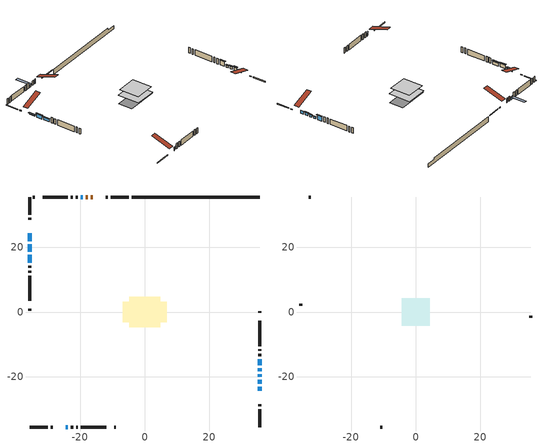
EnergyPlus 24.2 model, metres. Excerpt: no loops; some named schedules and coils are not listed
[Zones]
conditioned space
 floor outside (Floor1 construction): -0.85,-0.85 -0.85,0.85 0.85,0.85 0.85,-0.85 z0.63
 floor adiabatic (AdiabaticFloorConstruction): -4.76,-4.76 -4.76,4.76 4.76,4.76 4.76,-4.76 z0.63
 floor foundation (Slab1 construction): -6.79,-3.11 -6.79,3.11 6.79,3.11 6.79,-3.11 z-1.61
 wall outside (RimJoist1 construction): -4.96,35.6 -10.46,35.6 / -35.6,-35.6 -30.09,-35.6 / -35.6,35.6 -35.6,30.09 / 35.6,-35.6 35.6,-30.09 z0.63:0.93
 wall outside (RimJoist2 construction): -11.39,35.6 -12.07,35.6 / -29.17,-35.6 -28.48,-35.6 / -35.6,29.17 -35.6,28.48 / 35.6,-29.17 35.6,-28.48 z0.63:0.93
 wall outside (AdiabaticWallConstruction 1): -16.14,35.6 -16.68,35.6 / -17.61,35.6 -18.25,35.6 z0.62:2.66
 wall outside (AdiabaticWallConstruction): -24.42,-35.6 -23.8,-35.6 / 35.6,-24.42 35.6,-23.19 z0.62:1.85; -35.6,24.42 -35.6,21.98 z0.62:1.24; -19.18,35.6 -19.79,35.6 z0.62:1.54; -35.6,21.05 -35.6,18.68 z0.62:2.23; 35.6,-22.27 35.6,-21.05 / -35.6,17.76 -35.6,15.32 z0.62:1.95; 35.6,-20.12 35.6,-19.2 z0.62:1.67; 35.6,-18.28 35.6,-17.36 z0.62:1.41; 35.6,-16.43 35.6,-14.6 z0.62:2.66
 wall outside (Wall1 construction): -20.72,35.6 -21.43,35.6 / -22.88,-35.6 -22.17,-35.6 / -35.6,14.39 -35.6,13.68 / 35.6,-13.67 35.6,-12.96 z0.63:3.06
 wall outside (Wall2 construction): -22.35,35.6 -22.9,35.6 / -21.24,-35.6 -20.69,-35.6 / -35.6,12.75 -35.6,12.21 / 35.6,-12.03 35.6,-11.49 z0.63:3.06
 wall outside (Wall3 construction): -23.83,35.6 -31.64,35.6 / -19.77,-35.6 -11.95,-35.6 / -35.6,11.28 -35.6,3.46 / 35.6,-10.56 35.6,-2.74 z0.63:3.06
 wall outside (Wall5 construction): -34.08,35.6 -34.67,35.6 / -9.51,-35.6 -8.92,-35.6 / -35.6,1.02 -35.6,0.44 / 35.6,-0.3 35.6,0.28 z0.63:3.06
 wall foundation (FoundationWall1 construction): -4.03,35.6,-1.61 -4.03,35.6,0.63 31.63,35.6,0.63 31.63,35.6,-0.12 35.6,35.6,-0.12 35.6,35.6,-1.61
 window (WindowConstruction 6): -24.41,-35.6 -23.8,-35.6 z0.63:1.84
 window (WindowConstruction 8): 35.6,-24.41 35.6,-23.2 z0.63:1.84
 window (WindowConstruction 9): -35.6,24.41 -35.6,21.98 z0.63:1.24
 window (WindowConstruction 7): -19.18,35.6 -19.79,35.6 z0.63:1.54
 window (WindowConstruction): -35.6,21.05 -35.6,18.68 z0.63:2.23
 window (WindowConstruction 1): 35.6,-22.27 35.6,-21.05 z0.63:1.95
 window (WindowConstruction 2): 35.6,-20.12 35.6,-19.2 z0.63:1.67
 window (WindowConstruction 3): 35.6,-18.27 35.6,-17.36 z0.63:1.41
 window (WindowConstruction 4): -35.6,17.76 -35.6,15.32 z0.63:1.95
 window (WindowConstruction 5): 35.6,-16.43 35.6,-14.6 z0.63:2.66
 door (Door): -16.14,35.6 -16.68,35.6 z0.63:2.66
 door (Door 1): -17.61,35.6 -18.25,35.6 z0.63:2.66
 ceiling adiabatic (AdiabaticFloorConstruction): 4.76,-4.76 4.76,4.76 -4.76,4.76 -4.76,-4.76 z0.63
attic - vented
 floor to conditioned space (Floor2 construction Reversed): -4.3,-4.3 -4.3,4.3 4.3,4.3 4.3,-4.3 z3.06
 wall outside (Wall4 construction): -32.57,35.6 -33.16,35.6 / -11.02,-35.6 -10.44,-35.6 / -35.6,2.53 -35.6,1.95 / 35.6,-1.82 35.6,-1.23 z0.63:3.06
 roof outside (Roof1 construction): -15.21,35.6,3.06 -15.21,27.22,5.85 -13,27.22,5.85 -13,35.6,3.06; -25.34,-35.6,3.06 -25.34,-27.22,5.85 -27.55,-27.22,5.85 -27.55,-35.6,3.06; -35.6,25.34,3.06 -27.22,25.34,5.85 -27.22,27.55,5.85 -35.6,27.55,3.06; 35.6,-25.34,3.06 27.22,-25.34,5.85 27.22,-27.55,5.85 35.6,-27.55,3.06
shading: -23.51,-35.6 -24.71,-35.6 -24.71,-36.01 -23.51,-36.01 z2.14; -35.6,21.68 -35.6,24.71 -36.06,24.71 -36.06,21.68 z1.53; -20.08,35.6 -18.88,35.6 -18.88,42 -20.08,42 z1.84; -35.6,18.39 -35.6,21.35 -36.01,21.35 -36.01,18.39 z2.52; 35.6,-20.75 35.6,-22.56 36.01,-22.56 36.01,-20.75 z2.24; 35.6,-18.9 35.6,-20.42 36.01,-20.42 36.01,-18.9 z1.97; 35.6,-17.06 35.6,-18.57 36.01,-18.57 36.01,-17.06 z1.71; -35.6,15.02 -35.6,18.05 -36.01,18.05 -36.01,15.02 z2.24; 35.6,-14.3 35.6,-16.73 36.01,-16.73 36.01,-14.3 z2.96
[Building]
Building 1: Terrain=Suburbs
[Site:Location]
Val Dor_QC: Latitude {deg}=48.06; Longitude {deg}=-77.79; Time Zone {hr}=-5; Elevation {m}=339; Keep Site Location Information=Yes
[Site:GroundTemperature:Shallow]
-3.62723, -6.2282, -6.43649, -5.2022, -0.247206, 4.68471, 8.96041, 11.669, 11.8991, 9.69612, 5.52945, 0.748825
[Site:WaterMainsTemperature]
Calculation Method=Schedule; Temperature Schedule=mains temperature schedule
[Material] Roughness=Rough; Thermal Absorptance=0.9
Name | Thickness {m} | Conductivity {W/m-K} | Density {kg/m3} | Specific Heat {J/kg-K} | Solar Absorptance | Visible Absorptance
asphalt or fiberglass shingles | 0.00635 | 0.162714 | 1121.4 | 1465.45 | 0.4 | 0.4
ceiling loosefill ins | 0.169333 | 0.0480833 | 16.02 | 1046.75 | 0.7 | 0.7
ceiling stud and cavity | 0.1397 | 0.151406 | 65.682 | 1177.47 | 0.7 | 0.7
concrete 4.0 in. | 0.1016 | 1.803125 | 2242.8 | 837.4 | 0.7 | 0.7
concrete 8.0 in. | 0.2032 | 1.803125 | 2242.8 | 837.4 | 0.7 | 0.7
door material | 0.04445 | 0.0451087 | 512.64 | 1214.23 | 0.7 | 0.7
exterior vertical ins | 0.0542606 | 0.029427 | 32.04 | 1214.23 | 0.7 | 0.7
floor covering | 0.0127 | 0.0433444 | 54.468 | 1339.84 | 0.6 | 0.6
floor rigid ins | 0.103632 | 0.029427 | 32.04 | 1214.23 | 0.7 | 0.7
floor rigid ins 1; wall rigid ins 1 | 0.512978 | 0.029427 | 32.04 | 1214.23 | 0.7 | 0.7
floor stud and cavity | 0.1397 | 0.102345 | 92.3553 | 1139.71 | 0.7 | 0.7
floor stud and cavity 1 | 0.1397 | 1.75129 | 37.0049 | 1207.88 | 0.7 | 0.7
furniture material conditioned space 1 | 0.1524 | 0.115458 | 640.8 | 1214.23 | 0.6 | 0.6
gypsum board | 0.0127 | 0.160291 | 801 | 837.4 | 0.6 | 0.6
gypsum board 1 | 0.0127 | 0.160291 | 801 | 837.4 | 0.7 | 0.7
osb sheathing 0.5 in. | 0.0127 | 0.115458 | 512.64 | 1214.23 | 0.7 | 0.7
osb sheathing 0.75 in. | 0.01905 | 0.115458 | 512.64 | 1214.23 | 0.7 | 0.7
osb sheathing 2.0 in. | 0.0508 | 0.115458 | 512.64 | 1214.23 | 0.7 | 0.7
rim joist rigid ins; wall rigid ins | 0.051816 | 0.029427 | 32.04 | 1214.23 | 0.7 | 0.7
rim joist stud and cavity | 0.0508 | 0.0278588 | 125.044 | 1163.47 | 0.6 | 0.6
rim joist stud and cavity 1 | 0.0508 | 0.205221 | 125.044 | 1163.47 | 0.6 | 0.6
wall stud and cavity | 0.1397 | 0.0798172 | 139.0536 | 1170.24 | 0.7 | 0.7
wall stud and cavity 1 | 0.1397 | 0.0977075 | 139.0536 | 1170.24 | 0.7 | 0.7
wall stud and cavity 2 | 0.1397 | 0.0862374 | 139.0536 | 1170.24 | 0.7 | 0.7
wall stud and cavity 3 | 0.0889 | 6.1454 | 50.32683 | 1063.81 | 0.6 | 0.6
wall stud and cavity 4 | 0.1397 | 0.10763 | 139.0536 | 1170.24 | 0.7 | 0.7
wall stud and cavity 5 | 0.0889 | 0.380278 | 52.3479 | 1209.89 | 0.7 | 0.7
wall stud and cavity 6 | 0.0889 | 0.391764 | 83.0341 | 1211.67 | 0.7 | 0.7
wood siding | 0.0254 | 0.102417 | 544.68 | 1172.36 | 0.4 | 0.4
wood siding 1 | 0.00254 | 0.102417 | 544.68 | 1172.36 | 0.4 | 0.4
wood siding 2; wood siding 3; wood siding 4 | 0.0254 | 0.102417 | 544.68 | 1172.36 | 0.7 | 0.7
[WindowMaterial:SimpleGlazingSystem]
Name | U-Factor {W/m2-K} | Solar Heat Gain Coefficient
WindowMaterial | 2.65958 | 0.66
WindowMaterial 1 | 1.73009 | 0.4
WindowMaterial 2 | 1.811282 | 0.37
WindowMaterial 3 | 1.86125 | 0.36
WindowMaterial 4 | 3.08429 | 0.46
WindowMaterial 5 | 2.96789 | 0.62
WindowMaterial 6 | 2.97868 | 0.61
WindowMaterial 7 | 4.849012 | 0.56
WindowMaterial 8 | 2.986628 | 0.53
[Construction]
AdiabaticFloorConstruction: floor stud and cavity 1, floor rigid ins 1, osb sheathing 0.75 in., floor covering
AdiabaticWallConstruction: wood siding 3, wall rigid ins 1, wall stud and cavity 5, gypsum board
AdiabaticWallConstruction 1: wood siding 4, wall rigid ins 1, wall stud and cavity 5, gypsum board
Door; Door 1: door material
Floor1 construction: floor stud and cavity, floor rigid ins, osb sheathing 0.75 in., floor covering
Floor2 construction Reversed: gypsum board, ceiling stud and cavity, ceiling loosefill ins
FoundationWall1 construction: concrete 8.0 in., gypsum board 1
furniture construction conditioned space 1: furniture material conditioned space 1
PartitionWallConstruction: gypsum board, wall stud and cavity 6, gypsum board
RimJoist1 construction: wood siding 2, rim joist rigid ins, osb sheathing 2.0 in., rim joist stud and cavity
RimJoist2 construction: wood siding 2, rim joist rigid ins, osb sheathing 2.0 in., rim joist stud and cavity 1
Roof1 construction: asphalt or fiberglass shingles
Slab1 construction: concrete 4.0 in.
Wall1 construction: wood siding, osb sheathing 0.5 in., wall stud and cavity, gypsum board
Wall2 construction: wood siding, wall rigid ins, osb sheathing 0.5 in., wall stud and cavity 1, gypsum board
Wall3 construction: wood siding, wall rigid ins, osb sheathing 0.5 in., wall stud and cavity 2, gypsum board
Wall4 construction: wood siding 1, wall stud and cavity 3
Wall5 construction: wood siding, osb sheathing 0.5 in., wall stud and cavity 4, gypsum board
WindowConstruction: WindowMaterial
WindowConstruction 1; WindowConstruction 4: WindowMaterial 1
WindowConstruction 2: WindowMaterial 2
WindowConstruction 3: WindowMaterial 3
WindowConstruction 5: WindowMaterial 4
WindowConstruction 6: WindowMaterial 5
WindowConstruction 7: WindowMaterial 6
WindowConstruction 8: WindowMaterial 7
WindowConstruction 9: WindowMaterial 8
[Zone] Multiplier=1; Part of Total Floor Area=Yes
Name | Volume {m3}
attic - vented | 33.4687
conditioned space | 427.6
[Space]
Name | Zone | Volume {m3}
attic - vented 1 | attic - vented | 33.4687
conditioned space 1 | conditioned space | 427.6
[ZoneInfiltration:EffectiveLeakageArea]
infil attic - vented 1: Zone or Space=attic - vented 1; Schedule=Always On Discrete; Effective Air Leakage Area {cm2}=2686.55; Stack Coefficient=0.000363618; Wind Coefficient=1.28838e-05
[ZoneMixing]
whole house fan mix: Zone or Space=attic - vented; Schedule=Always On Continuous; Design Flow Rate Calculation Method=Flow/Zone; Design Flow Rate {m3/s}=0; Source Zone or Space=conditioned space
[SurfaceProperty:ExposedFoundationPerimeter]
Slab1: Exposed Perimeter Calculation Method=TotalExposedPerimeter; Total Exposed Perimeter {m}=39.624
[InternalMass] Zone or ZoneList=conditioned space; Space or SpaceList=conditioned space 1
Name | Construction | Surface Area {m2}
furniture mass conditioned space 1 | furniture construction conditioned space 1 | 71.2401
partition wall mass | PartitionWallConstruction | 178.1
[Lights]
interior lighting: Zone or ZoneList or Space or SpaceList=conditioned space 1; Schedule=interior lighting schedule; Design Level Calculation Method=LightingLevel; Lighting Level {W}=343.2; Return Air Fraction=0; Fraction Radiant=0.6; Fraction Visible=0.2; Fraction Replaceable=1
[People]
occupants: Zone or ZoneList or Space or SpaceList=conditioned space 1; Number of People Schedule=occupants schedule; Number of People Calculation Method=People; Number of People=3; Fraction Radiant=0.314171; Sensible Heat Fraction=0.56303; Activity Level Schedule=occupants activity schedule; Carbon Dioxide Generation Rate {m3/s-W}=0; Enable ASHRAE 55 Comfort Warnings=No; Mean Radiant Temperature Calculation Type=EnclosureAveraged
[ElectricEquipment] Zone or ZoneList or Space or SpaceList=conditioned space 1; Design Level Calculation Method=EquipmentLevel
Name | Schedule | Design Level {W} | Fraction Latent | Fraction Radiant | Fraction Lost
clothes dryer | clothes dryer schedule | 140.772 | 0.015 | 0.081 | 0.85
clothes washer | clothes washer schedule | 32.1985 | 0.03 | 0.162 | 0.7
cooking range | cooking range schedule | 215.147 | 0.08 | 0.432 | 0.2
dishwasher | dishwasher schedule | 66.8632 | 0.3 | 0.18 | 0.4
fridge | fridge schedule | 72.9452 | 0 | 0.6 | 0
mech vent bath fan 0 | mech vent bath fan 0 schedule | 25.1 | 0 | 0 | 1
mech vent bath fan 1 | mech vent bath fan 1 schedule | 25.1 | 0 | 0 | 1
mech vent house fan | mech vent house fan schedule | 0 | 0 | 0 | 1
mech vent house fan cfis | mech vent house fan cfis schedule | 0 | 0 | 0 | 0
mech vent range fan 0 | mech vent range fan 0 schedule | 57 | 0 | 0 | 1
misc plug loads | misc plug loads schedule | 494.7 | 0.045 | 0.513 | 0.1
whole house fan | Always On Discrete | 0 | 0 | 0 | 1
[OtherEquipment] Zone or ZoneList or Space or SpaceList=conditioned space 1; Design Level Calculation Method=EquipmentLevel
Name | Fuel Type | Schedule | Design Level {W} | Fraction Latent | Fraction Radiant | Fraction Lost
clothes dryer 1 | Electricity | clothes dryer schedule | 0 | 0.015 | 0.081 | 0.85
cooking range 1 | Electricity | cooking range schedule | 0 | 0.08 | 0.432 | 0.2
general water use latent | None | general water use schedule | 62.594 | 1 | 0 | 0
general water use sensible | None | general water use schedule | -61.6891 | 0 | 0.6 | 0
mech vent house fan latent load | None | Always On Discrete | 0 | 1 | 0 | 0
mech vent house fan sensible load | None | Always On Discrete | 0 | 0 | 0 | 0
water heater energy adjustment1 | Electricity | Always On Discrete | 0.01 | 0 | 0 | 1
[ZoneInfiltration:DesignFlowRate] Zone or ZoneList or Space or SpaceList=conditioned space 1; Schedule=Always On Discrete; Design Flow Rate Calculation Method=Flow/Zone; Design Flow Rate {m3/s}=0
infil flow; natural vent flow; whole house fan flow
[ZoneControl:Thermostat]
conditioned space Thermostat: Zone or ZoneList=conditioned space; Control Type Schedule=conditioned space Thermostat Schedule; Control 1=conditioned space temperature setpoint; Temperature Difference Between Cutout And Setpoint {deltaC}=0
[ThermostatSetpoint:DualSetpoint]
conditioned space temperature setpoint: Heating Setpoint Temperature Schedule=heating setpoint; Cooling Setpoint Temperature Schedule=cooling setpoint
[AirLoopHVAC:UnitarySystem]
unit heater unitary system: Control Type=Load; Controlling Zone or Thermostat Location=conditioned space; Dehumidification Control Type=None; Availability Schedule=Always On Discrete; Supply Fan=unit heater supply fan; Fan Placement=BlowThrough; Supply Air Fan Operating Mode Schedule=unit heater auto fan schedule; Heating Coil=unit heater htg coil; DX Heating Coil Sizing Ratio=1; Use DOAS DX Cooling Coil=No; Minimum Supply Air Temperature {C}=2; Latent Load Control=SensibleOnlyLoadControl; Cooling Supply Air Flow Rate Method=None; Heating Supply Air Flow Rate Method=SupplyAirFlowRate; Heating Supply Air Flow Rate {m3/s}=0.00141584; No Load Supply Air Flow Rate Method=SupplyAirFlowRate; No Load Supply Air Flow Rate {m3/s}=0; No Load Supply Air Flow Rate Control Set To Low Speed=Yes; Maximum Supply Air Temperature {C}=48.8889; Maximum Outdoor Dry-Bulb Temperature for Supplemental Heater Operation {C}=21; Ancillary On-Cycle Electric Power {W}=0; Ancillary Off-Cycle Electric Power {W}=0
[Zone equipment]
conditioned space: electric baseboard, unit heater unitary system
[Foundation:Kiva]
Foundation Kiva 1: Initial Indoor Air Temperature {C}=18; Wall Height Above Grade {m}=0.625505; Wall Depth Below Slab {m}=0.2032; Custom Block Material Name 1=exterior vertical ins; Custom Block Depth 1 {m}=2.24001; Custom Block X Position 1 {m}=0.2159; Custom Block Z Position 1 {m}=0
[Foundation:Kiva:Settings]
Soil Conductivity {W/m-K}=0.849921; Soil Density {kg/m3}=1842.3; Soil Specific Heat {J/kg-K}=418.7; Ground Solar Absorptivity=0.9; Ground Thermal Absorptivity=0.9; Ground Surface Roughness {m}=0.03; Far-Field Width {m}=40; Deep-Ground Boundary Condition=ZeroFlux; Deep-Ground Depth {m}=40; Minimum Cell Dimension {m}=0.2; Maximum Cell Growth Coefficient=3; Simulation Timestep=Timestep
[Exterior:Lights]
exterior lighting: Schedule=exterior lighting schedule; Design Level {W}=75.6
[EnergyManagementSystem:Sensor] Output:Variable or Output:Meter Index Key=conditioned space
Name | Output:Variable or Output:Meter
conditioned_space_clg_unmet_s | Zone Cooling Setpoint Not Met Time
conditioned_space_htg_unmet_s | Zone Heating Setpoint Not Met Time
fridge_tin_s; tin_s; tin_s_1 | Zone Mean Air Temperature
tout_s | Zone Outdoor Air Drybulb Temperature
win_s | Zone Air Humidity Ratio
[Schedule:Constant]
Name | Hourly Value
Always On Continuous; mech vent house fan schedule; mech vent house fan cfis schedule; Always On Discrete | 1
occupants activity schedule | 117.228
fridge schedule; unit heater auto fan schedule | 0
[Schedule:Week:Daily]
interior lighting schedule Week Rule - Jan1-Jan27: interior lighting schedule day, interior lighting schedule day, interior lighting schedule day, interior lighting schedule day, interior lighting schedule day, interior lighting schedule day, interior lighting schedule day, interior lighting schedule default day, interior lighting schedule default day, interior lighting schedule default day, interior lighting schedule default day, interior lighting schedule default day
interior lighting schedule Week Rule - Jan28-Feb3: interior lighting schedule day, interior lighting schedule day, interior lighting schedule day, interior lighting schedule day, interior lighting schedule day 1, interior lighting schedule day 1, interior lighting schedule day 1, interior lighting schedule default day, interior lighting schedule default day, interior lighting schedule default day, interior lighting schedule default day, interior lighting schedule default day
interior lighting schedule Week Rule - Feb4-Feb24: interior lighting schedule day 1, interior lighting schedule day 1, interior lighting schedule day 1, interior lighting schedule day 1, interior lighting schedule day 1, interior lighting schedule day 1, interior lighting schedule day 1, interior lighting schedule default day, interior lighting schedule default day, interior lighting schedule default day, interior lighting schedule default day, interior lighting schedule default day
interior lighting schedule Week Rule - Feb25-Mar3: interior lighting schedule day 1, interior lighting schedule day 1, interior lighting schedule day 1, interior lighting schedule day 1, interior lighting schedule day 2, interior lighting schedule day 2, interior lighting schedule day 2, interior lighting schedule default day, interior lighting schedule default day, interior lighting schedule default day, interior lighting schedule default day, interior lighting schedule default day
interior lighting schedule Week Rule - Mar4-Mar31: interior lighting schedule day 2, interior lighting schedule day 2, interior lighting schedule day 2, interior lighting schedule day 2, interior lighting schedule day 2, interior lighting schedule day 2, interior lighting schedule day 2, interior lighting schedule default day, interior lighting schedule default day, interior lighting schedule default day, interior lighting schedule default day, interior lighting schedule default day
interior lighting schedule Week Rule - Apr1-Apr28: interior lighting schedule day 3, interior lighting schedule day 3, interior lighting schedule day 3, interior lighting schedule day 3, interior lighting schedule day 3, interior lighting schedule day 3, interior lighting schedule day 3, interior lighting schedule default day, interior lighting schedule default day, interior lighting schedule default day, interior lighting schedule default day, interior lighting schedule default day
interior lighting schedule Week Rule - Apr29-May5: interior lighting schedule day 3, interior lighting schedule day 3, interior lighting schedule day 4, interior lighting schedule day 4, interior lighting schedule day 4, interior lighting schedule day 4, interior lighting schedule day 4, interior lighting schedule default day, interior lighting schedule default day, interior lighting schedule default day, interior lighting schedule default day, interior lighting schedule default day
interior lighting schedule Week Rule - May6-May26: interior lighting schedule day 4, interior lighting schedule day 4, interior lighting schedule day 4, interior lighting schedule day 4, interior lighting schedule day 4, interior lighting schedule day 4, interior lighting schedule day 4, interior lighting schedule default day, interior lighting schedule default day, interior lighting schedule default day, interior lighting schedule default day, interior lighting schedule default day
interior lighting schedule Week Rule - May27-Jun2: interior lighting schedule day 4, interior lighting schedule day 4, interior lighting schedule day 4, interior lighting schedule day 4, interior lighting schedule day 4, interior lighting schedule day 5, interior lighting schedule day 5, interior lighting schedule default day, interior lighting schedule default day, interior lighting schedule default day, interior lighting schedule default day, interior lighting schedule default day
interior lighting schedule Week Rule - Jun3-Jun30: interior lighting schedule day 5, interior lighting schedule day 5, interior lighting schedule day 5, interior lighting schedule day 5, interior lighting schedule day 5, interior lighting schedule day 5, interior lighting schedule day 5, interior lighting schedule default day, interior lighting schedule default day, interior lighting schedule default day, interior lighting schedule default day, interior lighting schedule default day
interior lighting schedule Week Rule - Jul1-Jul28: interior lighting schedule day 6, interior lighting schedule day 6, interior lighting schedule day 6, interior lighting schedule day 6, interior lighting schedule day 6, interior lighting schedule day 6, interior lighting schedule day 6, interior lighting schedule default day, interior lighting schedule default day, interior lighting schedule default day, interior lighting schedule default day, interior lighting schedule default day
interior lighting schedule Week Rule - Jul29-Aug4: interior lighting schedule day 6, interior lighting schedule day 6, interior lighting schedule day 6, interior lighting schedule day 7, interior lighting schedule day 7, interior lighting schedule day 7, interior lighting schedule day 7, interior lighting schedule default day, interior lighting schedule default day, interior lighting schedule default day, interior lighting schedule default day, interior lighting schedule default day
interior lighting schedule Week Rule - Aug5-Aug25: interior lighting schedule day 7, interior lighting schedule day 7, interior lighting schedule day 7, interior lighting schedule day 7, interior lighting schedule day 7, interior lighting schedule day 7, interior lighting schedule day 7, interior lighting schedule default day, interior lighting schedule default day, interior lighting schedule default day, interior lighting schedule default day, interior lighting schedule default day
interior lighting schedule Week Rule - Aug26-Sep1: interior lighting schedule day 7, interior lighting schedule day 7, interior lighting schedule day 7, interior lighting schedule day 7, interior lighting schedule day 7, interior lighting schedule day 7, interior lighting schedule day 8, interior lighting schedule default day, interior lighting schedule default day, interior lighting schedule default day, interior lighting schedule default day, interior lighting schedule default day
interior lighting schedule Week Rule - Sep2-Sep29: interior lighting schedule day 8, interior lighting schedule day 8, interior lighting schedule day 8, interior lighting schedule day 8, interior lighting schedule day 8, interior lighting schedule day 8, interior lighting schedule day 8, interior lighting schedule default day, interior lighting schedule default day, interior lighting schedule default day, interior lighting schedule default day, interior lighting schedule default day
interior lighting schedule Week Rule - Sep30-Oct6: interior lighting schedule day 8, interior lighting schedule day 9, interior lighting schedule day 9, interior lighting schedule day 9, interior lighting schedule day 9, interior lighting schedule day 9, interior lighting schedule day 9, interior lighting schedule default day, interior lighting schedule default day, interior lighting schedule default day, interior lighting schedule default day, interior lighting schedule default day
interior lighting schedule Week Rule - Oct7-Oct27: interior lighting schedule day 9, interior lighting schedule day 9, interior lighting schedule day 9, interior lighting schedule day 9, interior lighting schedule day 9, interior lighting schedule day 9, interior lighting schedule day 9, interior lighting schedule default day, interior lighting schedule default day, interior lighting schedule default day, interior lighting schedule default day, interior lighting schedule default day
interior lighting schedule Week Rule - Oct28-Nov3: interior lighting schedule day 9, interior lighting schedule day 9, interior lighting schedule day 9, interior lighting schedule day 9, interior lighting schedule day 10, interior lighting schedule day 10, interior lighting schedule day 10, interior lighting schedule default day, interior lighting schedule default day, interior lighting schedule default day, interior lighting schedule default day, interior lighting schedule default day
interior lighting schedule Week Rule - Nov4-Nov24: interior lighting schedule day 10, interior lighting schedule day 10, interior lighting schedule day 10, interior lighting schedule day 10, interior lighting schedule day 10, interior lighting schedule day 10, interior lighting schedule day 10, interior lighting schedule default day, interior lighting schedule default day, interior lighting schedule default day, interior lighting schedule default day, interior lighting schedule default day
interior lighting schedule Week Rule - Nov25-Dec1: interior lighting schedule day 10, interior lighting schedule day 10, interior lighting schedule day 10, interior lighting schedule day 10, interior lighting schedule day 10, interior lighting schedule day 10, interior lighting schedule day 11, interior lighting schedule default day, interior lighting schedule default day, interior lighting schedule default day, interior lighting schedule default day, interior lighting schedule default day
interior lighting schedule Week Rule - Dec2-Dec31: interior lighting schedule day 11, interior lighting schedule day 11, interior lighting schedule day 11, interior lighting schedule day 11, interior lighting schedule day 11, interior lighting schedule day 11, interior lighting schedule day 11, interior lighting schedule default day, interior lighting schedule default day, interior lighting schedule default day, interior lighting schedule default day, interior lighting schedule default day
occupants schedule Week Rule - Jan1-Dec31: occupants schedule day, occupants schedule day, occupants schedule day, occupants schedule day, occupants schedule day, occupants schedule day, occupants schedule day, occupants schedule default day, occupants schedule default day, occupants schedule default day, occupants schedule default day, occupants schedule default day
clothes dryer schedule Week Rule - Jan1-Dec31: clothes dryer schedule day, clothes dryer schedule day, clothes dryer schedule day, clothes dryer schedule day, clothes dryer schedule day, clothes dryer schedule day, clothes dryer schedule day, clothes dryer schedule default day, clothes dryer schedule default day, clothes dryer schedule default day, clothes dryer schedule default day, clothes dryer schedule default day
clothes washer schedule Week Rule - Jan1-Dec31: clothes washer schedule day, clothes washer schedule day, clothes washer schedule day, clothes washer schedule day, clothes washer schedule day, clothes washer schedule day, clothes washer schedule day, clothes washer schedule default day, clothes washer schedule default day, clothes washer schedule default day, clothes washer schedule default day, clothes washer schedule default day
cooking range schedule Week Rule - Jan1-Dec31: cooking range schedule day, cooking range schedule day, cooking range schedule day, cooking range schedule day, cooking range schedule day, cooking range schedule day, cooking range schedule day, cooking range schedule default day, cooking range schedule default day, cooking range schedule default day, cooking range schedule default day, cooking range schedule default day
dishwasher schedule Week Rule - Jan1-Dec31: dishwasher schedule day, dishwasher schedule day, dishwasher schedule day, dishwasher schedule day, dishwasher schedule day, dishwasher schedule day, dishwasher schedule day, dishwasher schedule default day, dishwasher schedule default day, dishwasher schedule default day, dishwasher schedule default day, dishwasher schedule default day
mech vent bath fan 0 schedule Week Rule - Jan1-Dec31: mech vent bath fan 0 schedule day, mech vent bath fan 0 schedule day, mech vent bath fan 0 schedule day, mech vent bath fan 0 schedule day, mech vent bath fan 0 schedule day, mech vent bath fan 0 schedule day, mech vent bath fan 0 schedule day, mech vent bath fan 0 schedule default day, mech vent bath fan 0 schedule default day, mech vent bath fan 0 schedule default day, mech vent bath fan 0 schedule default day, mech vent bath fan 0 schedule default day
mech vent bath fan 1 schedule Week Rule - Jan1-Dec31: mech vent bath fan 1 schedule day, mech vent bath fan 1 schedule day, mech vent bath fan 1 schedule day, mech vent bath fan 1 schedule day, mech vent bath fan 1 schedule day, mech vent bath fan 1 schedule day, mech vent bath fan 1 schedule day, mech vent bath fan 1 schedule default day, mech vent bath fan 1 schedule default day, mech vent bath fan 1 schedule default day, mech vent bath fan 1 schedule default day, mech vent bath fan 1 schedule default day
mech vent range fan 0 schedule Week Rule - Jan1-Dec31: mech vent range fan 0 schedule day, mech vent range fan 0 schedule day, mech vent range fan 0 schedule day, mech vent range fan 0 schedule day, mech vent range fan 0 schedule day, mech vent range fan 0 schedule day, mech vent range fan 0 schedule day, mech vent range fan 0 schedule default day, mech vent range fan 0 schedule default day, mech vent range fan 0 schedule default day, mech vent range fan 0 schedule default day, mech vent range fan 0 schedule default day
misc plug loads schedule Week Rule - Jan1-Dec31: misc plug loads schedule day, misc plug loads schedule day, misc plug loads schedule day, misc plug loads schedule day, misc plug loads schedule day, misc plug loads schedule day, misc plug loads schedule day, misc plug loads schedule default day, misc plug loads schedule default day, misc plug loads schedule default day, misc plug loads schedule default day, misc plug loads schedule default day
general water use schedule Week Rule - Jan1-Dec31: general water use schedule day, general water use schedule day, general water use schedule day, general water use schedule day, general water use schedule day, general water use schedule day, general water use schedule day, general water use schedule default day, general water use schedule default day, general water use schedule default day, general water use schedule default day, general water use schedule default day
exterior lighting schedule Week Rule - Jan1-Jan27: exterior lighting schedule day, exterior lighting schedule day, exterior lighting schedule day, exterior lighting schedule day, exterior lighting schedule day, exterior lighting schedule day, exterior lighting schedule day, exterior lighting schedule default day, exterior lighting schedule default day, exterior lighting schedule default day, exterior lighting schedule default day, exterior lighting schedule default day
exterior lighting schedule Week Rule - Jan28-Feb3: exterior lighting schedule day, exterior lighting schedule day, exterior lighting schedule day, exterior lighting schedule day, exterior lighting schedule day 1, exterior lighting schedule day 1, exterior lighting schedule day 1, exterior lighting schedule default day, exterior lighting schedule default day, exterior lighting schedule default day, exterior lighting schedule default day, exterior lighting schedule default day
exterior lighting schedule Week Rule - Feb4-Feb24: exterior lighting schedule day 1, exterior lighting schedule day 1, exterior lighting schedule day 1, exterior lighting schedule day 1, exterior lighting schedule day 1, exterior lighting schedule day 1, exterior lighting schedule day 1, exterior lighting schedule default day, exterior lighting schedule default day, exterior lighting schedule default day, exterior lighting schedule default day, exterior lighting schedule default day
exterior lighting schedule Week Rule - Feb25-Mar3: exterior lighting schedule day 1, exterior lighting schedule day 1, exterior lighting schedule day 1, exterior lighting schedule day 1, exterior lighting schedule day 2, exterior lighting schedule day 2, exterior lighting schedule day 2, exterior lighting schedule default day, exterior lighting schedule default day, exterior lighting schedule default day, exterior lighting schedule default day, exterior lighting schedule default day
exterior lighting schedule Week Rule - Mar4-Mar31: exterior lighting schedule day 2, exterior lighting schedule day 2, exterior lighting schedule day 2, exterior lighting schedule day 2, exterior lighting schedule day 2, exterior lighting schedule day 2, exterior lighting schedule day 2, exterior lighting schedule default day, exterior lighting schedule default day, exterior lighting schedule default day, exterior lighting schedule default day, exterior lighting schedule default day
exterior lighting schedule Week Rule - Apr1-Apr28: exterior lighting schedule day 3, exterior lighting schedule day 3, exterior lighting schedule day 3, exterior lighting schedule day 3, exterior lighting schedule day 3, exterior lighting schedule day 3, exterior lighting schedule day 3, exterior lighting schedule default day, exterior lighting schedule default day, exterior lighting schedule default day, exterior lighting schedule default day, exterior lighting schedule default day
exterior lighting schedule Week Rule - Apr29-May5: exterior lighting schedule day 3, exterior lighting schedule day 3, exterior lighting schedule day 4, exterior lighting schedule day 4, exterior lighting schedule day 4, exterior lighting schedule day 4, exterior lighting schedule day 4, exterior lighting schedule default day, exterior lighting schedule default day, exterior lighting schedule default day, exterior lighting schedule default day, exterior lighting schedule default day
exterior lighting schedule Week Rule - May6-May26: exterior lighting schedule day 4, exterior lighting schedule day 4, exterior lighting schedule day 4, exterior lighting schedule day 4, exterior lighting schedule day 4, exterior lighting schedule day 4, exterior lighting schedule day 4, exterior lighting schedule default day, exterior lighting schedule default day, exterior lighting schedule default day, exterior lighting schedule default day, exterior lighting schedule default day
exterior lighting schedule Week Rule - May27-Jun2: exterior lighting schedule day 4, exterior lighting schedule day 4, exterior lighting schedule day 4, exterior lighting schedule day 4, exterior lighting schedule day 4, exterior lighting schedule day 5, exterior lighting schedule day 5, exterior lighting schedule default day, exterior lighting schedule default day, exterior lighting schedule default day, exterior lighting schedule default day, exterior lighting schedule default day
[Schedule:Year]
interior lighting schedule: interior lighting schedule Week Rule - Jan1-Jan27, 1, 1, 1, 27, interior lighting schedule Week Rule - Jan28-Feb3, 1, 28, 2, 3, interior lighting schedule Week Rule - Feb4-Feb24, 2, 4, 2, 24, interior lighting schedule Week Rule - Feb25-Mar3, 2, 25, 3, 3, interior lighting schedule Week Rule - Mar4-Mar31, 3, 4, 3, 31, interior lighting schedule Week Rule - Apr1-Apr28, 4, 1, 4, 28, interior lighting schedule Week Rule - Apr29-May5, 4, 29, 5, 5, interior lighting schedule Week Rule - May6-May26, 5, 6, 5, 26, interior lighting schedule Week Rule - May27-Jun2, 5, 27, 6, 2, interior lighting schedule Week Rule - Jun3-Jun30, 6, 3, 6, 30, interior lighting schedule Week Rule - Jul1-Jul28, 7, 1, 7, 28, interior lighting schedule Week Rule - Jul29-Aug4, 7, 29, 8, 4, interior lighting schedule Week Rule - Aug5-Aug25, 8, 5, 8, 25, interior lighting schedule Week Rule - Aug26-Sep1, 8, 26, 9, 1, interior lighting schedule Week Rule - Sep2-Sep29, 9, 2, 9, 29, interior lighting schedule Week Rule - Sep30-Oct6, 9, 30, 10, 6, interior lighting schedule Week Rule - Oct7-Oct27, 10, 7, 10, 27, interior lighting schedule Week Rule - Oct28-Nov3, 10, 28, 11, 3, interior lighting schedule Week Rule - Nov4-Nov24, 11, 4, 11, 24, interior lighting schedule Week Rule - Nov25-Dec1, 11, 25, 12, 1, interior lighting schedule Week Rule - Dec2-Dec31, 12, 2, 12, 31
occupants schedule: occupants schedule Week Rule - Jan1-Dec31, 1, 1, 12, 31
clothes dryer schedule: clothes dryer schedule Week Rule - Jan1-Dec31, 1, 1, 12, 31
clothes washer schedule: clothes washer schedule Week Rule - Jan1-Dec31, 1, 1, 12, 31
cooking range schedule: cooking range schedule Week Rule - Jan1-Dec31, 1, 1, 12, 31
dishwasher schedule: dishwasher schedule Week Rule - Jan1-Dec31, 1, 1, 12, 31
mech vent bath fan 0 schedule: mech vent bath fan 0 schedule Week Rule - Jan1-Dec31, 1, 1, 12, 31
mech vent bath fan 1 schedule: mech vent bath fan 1 schedule Week Rule - Jan1-Dec31, 1, 1, 12, 31
mech vent range fan 0 schedule: mech vent range fan 0 schedule Week Rule - Jan1-Dec31, 1, 1, 12, 31
misc plug loads schedule: misc plug loads schedule Week Rule - Jan1-Dec31, 1, 1, 12, 31
general water use schedule: general water use schedule Week Rule - Jan1-Dec31, 1, 1, 12, 31
exterior lighting schedule: exterior lighting schedule Week Rule - Jan1-Jan27, 1, 1, 1, 27, exterior lighting schedule Week Rule - Jan28-Feb3, 1, 28, 2, 3, exterior lighting schedule Week Rule - Feb4-Feb24, 2, 4, 2, 24, exterior lighting schedule Week Rule - Feb25-Mar3, 2, 25, 3, 3, exterior lighting schedule Week Rule - Mar4-Mar31, 3, 4, 3, 31, exterior lighting schedule Week Rule - Apr1-Apr28, 4, 1, 4, 28, exterior lighting schedule Week Rule - Apr29-May5, 4, 29, 5, 5, exterior lighting schedule Week Rule - May6-May26, 5, 6, 5, 26, exterior lighting schedule Week Rule - May27-Jun2, 5, 27, 6, 2, exterior lighting schedule Week Rule - Jun3-Jun30, 6, 3, 6, 30, exterior lighting schedule Week Rule - Jul1-Jul28, 7, 1, 7, 28, exterior lighting schedule Week Rule - Jul29-Aug4, 7, 29, 8, 4, exterior lighting schedule Week Rule - Aug5-Aug25, 8, 5, 8, 25, exterior lighting schedule Week Rule - Aug26-Sep1, 8, 26, 9, 1, exterior lighting schedule Week Rule - Sep2-Sep29, 9, 2, 9, 29, exterior lighting schedule Week Rule - Sep30-Oct6, 9, 30, 10, 6, exterior lighting schedule Week Rule - Oct7-Oct27, 10, 7, 10, 27, exterior lighting schedule Week Rule - Oct28-Nov3, 10, 28, 11, 3, exterior lighting schedule Week Rule - Nov4-Nov24, 11, 4, 11, 24, exterior lighting schedule Week Rule - Nov25-Dec1, 11, 25, 12, 1, exterior lighting schedule Week Rule - Dec2-Dec31, 12, 2, 12, 31
[Schedule:Compact]
conditioned space Thermostat Schedule: Through: 12/31, For: AllDays, Until: 24:00, 4
mains temperature schedule: Through: 01/01, For: AllDays, Until: 24:00, 2.77, Through: 01/02, For: AllDays, Until: 24:00, 2.69167, Through: 01/03, For: AllDays, Until: 24:00, 2.61444, Through: 01/04, For: AllDays, Until: 24:00, 2.53778, Through: 01/05, For: AllDays, Until: 24:00, 2.46222, Through: 01/06, For: AllDays, Until: 24:00, 2.38833, Through: 01/07, For: AllDays, Until: 24:00, 2.315, Through: 01/08, For: AllDays, Until: 24:00, 2.24278, Through: 01/09, For: AllDays, Until: 24:00, 2.17111, Through: 01/10, For: AllDays, Until: 24:00, 2.10111, Through: 01/11, For: AllDays, Until: 24:00, 2.03222, Through: 01/12, For: AllDays, Until: 24:00, 1.96444, Through: 01/13, For: AllDays, Until: 24:00, 1.89778, Through: 01/14, For: AllDays, Until: 24:00, 1.83278, Through: 01/15, For: AllDays, Until: 24:00, 1.76833, Through: 01/16, For: AllDays, Until: 24:00, 1.70556, Through: 01/17, For: AllDays, Until: 24:00, 1.64333, Through: 01/18, For: AllDays, Until: 24:00, 1.58333, Through: 01/19, For: AllDays, Until: 24:00, 1.52389, Through: 01/20, For: AllDays, Until: 24:00, 1.46611, Through: 01/21, For: AllDays, Until: 24:00, 1.40944, Through: 01/22, For: AllDays, Until: 24:00, 1.35389, Through: 01/23, For: AllDays, Until: 24:00, 1.3, Through: 01/24, For: AllDays, Until: 24:00, 1.24778, Through: 01/25, For: AllDays, Until: 24:00, 1.19667, Through: 01/26, For: AllDays, Until: 24:00, 1.14667, Through: 01/27, For: AllDays, Until: 24:00, 1.09833, Through: 01/28, For: AllDays, Until: 24:00, 1.05111, Through: 01/29, For: AllDays, Until: 24:00, 1.00611, Through: 01/30, For: AllDays, Until: 24:00, 0.961667, Through: 01/31, For: AllDays, Until: 24:00, 0.919444, Through: 02/01, For: AllDays, Until: 24:00, 0.878333, Through: 02/02, For: AllDays, Until: 24:00, 0.838333, Through: 02/03, For: AllDays, Until: 24:00, 0.800556, Through: 02/04, For: AllDays, Until: 24:00, 0.763889, Through: 02/05, For: AllDays, Until: 24:00, 0.728889, Through: 02/06, For: AllDays, Until: 24:00, 0.695, Through: 02/07, For: AllDays, Until: 24:00, 0.663333, Through: 02/08, For: AllDays, Until: 24:00, 0.632778, Through: 02/09, For: AllDays, Until: 24:00, 0.603889, Through: 02/10, For: AllDays, Until: 24:00, 0.576111, Through: 02/11, For: AllDays, Until: 24:00, 0.550556, Through: 02/12, For: AllDays, Until: 24:00, 0.526667, Through: 02/13, For: AllDays, Until: 24:00, 0.503889, Through: 02/14, For: AllDays, Until: 24:00, 0.482778, Through: 02/15, For: AllDays, Until: 24:00, 0.463333, Through: 02/16, For: AllDays, Until: 24:00, 0.445556, Through: 02/17, For: AllDays, Until: 24:00, 0.429444, Through: 02/18, For: AllDays, Until: 24:00, 0.415, Through: 02/19, For: AllDays, Until: 24:00, 0.402222, Through: 02/20, For: AllDays, Until: 24:00, 0.391111, Through: 02/21, For: AllDays, Until: 24:00, 0.381111, Through: 02/22, For: AllDays, Until: 24:00, 0.373333, Through: 02/23, For: AllDays, Until: 24:00, 0.367222, Through: 02/24, For: AllDays, Until: 24:00, 0.362222, Through: 02/25, For: AllDays, Until: 24:00, 0.359444, Through: 02/26, For: AllDays, Until: 24:00, 0.357778, Through: 02/27, For: AllDays, Until: 24:00, 0.357778, Through: 02/28, For: AllDays, Until: 24:00, 0.36, Through: 03/01, For: AllDays, Until: 24:00, 0.363333, Through: 03/02, For: AllDays, Until: 24:00, 0.368333, Through: 03/03, For: AllDays, Until: 24:00, 0.375556, Through: 03/04, For: AllDays, Until: 24:00, 0.383889, Through: 03/05, For: AllDays, Until: 24:00, 0.393889, Through: 03/06, For: AllDays, Until: 24:00, 0.405556, Through: 03/07, For: AllDays, Until: 24:00, 0.418889, Through: 03/08, For: AllDays, Until: 24:00, 0.433889, Through: 03/09, For: AllDays, Until: 24:00, 0.450556, Through: 03/10, For: AllDays, Until: 24:00, 0.468333, Through: 03/11, For: AllDays, Until: 24:00, 0.488333, Through: 03/12, For: AllDays, Until: 24:00, 0.509444, Through: 03/13, For: AllDays, Until: 24:00, 0.532778, Through: 03/14, For: AllDays, Until: 24:00, 0.557222, Through: 03/15, For: AllDays, Until: 24:00, 0.583333, Through: 03/16, For: AllDays, Until: 24:00, 0.611111, Through: 03/17, For: AllDays, Until: 24:00, 0.640556, Through: 03/18, For: AllDays, Until: 24:00, 0.671111, Through: 03/19, For: AllDays, Until: 24:00, 0.703889, Through: 03/20, For: AllDays, Until: 24:00, 0.737778, Through: 03/21, For: AllDays, Until: 24:00, 0.773333, Through: 03/22, For: AllDays, Until: 24:00, 0.81, Through: 03/23, For: AllDays, Until: 24:00, 0.848889, Through: 03/24, For: AllDays, Until: 24:00, 0.888889, Through: 03/25, For: AllDays, Until: 24:00, 0.93, Through: 03/26, For: AllDays, Until: 24:00, 0.973333, Through: 03/27, For: AllDays, Until: 24:00, 1.01778, Through: 03/28, For: AllDays, Until: 24:00, 1.06333, Through: 03/29, For: AllDays, Until: 24:00, 1.11111, Through: 03/30, For: AllDays, Until: 24:00, 1.15944, Through: 03/31, For: AllDays, Until: 24:00, 1.21, Through: 04/01, For: AllDays, Until: 24:00, 1.26111, Through: 04/02, For: AllDays, Until: 24:00, 1.31444, Through: 04/03, For: AllDays, Until: 24:00, 1.36833, Through: 04/04, For: AllDays, Until: 24:00, 1.42389, Through: 04/05, For: AllDays, Until: 24:00, 1.48111, Through: 04/06, For: AllDays, Until: 24:00, 1.53944, Through: 04/07, For: AllDays, Until: 24:00, 1.59889, Through: 04/08, For: AllDays, Until: 24:00, 1.65944, Through: 04/09, For: AllDays, Until: 24:00, 1.72167, Through: 04/10, For: AllDays, Until: 24:00, 1.785, Through: 04/11, For: AllDays, Until: 24:00, 1.84944, Through: 04/12, For: AllDays, Until: 24:00, 1.91556, Through: 04/13, For: AllDays, Until: 24:00, 1.98222, Through: 04/14, For: AllDays, Until: 24:00, 2.05056, Through: 04/15, For: AllDays, Until: 24:00, 2.11944, Through: 04/16, For: AllDays, Until: 24:00, 2.19, Through: 04/17, For: AllDays, Until: 24:00, 2.26167, Through: 04/18, For: AllDays, Until: 24:00, 2.33389, Through: 04/19, For: AllDays, Until: 24:00, 2.40778, Through: 04/20, For: AllDays, Until: 24:00, 2.48222, Through: 04/21, For: AllDays, Until: 24:00, 2.55778, Through: 04/22, For: AllDays, Until: 24:00, 2.63444, Through: 04/23, For: AllDays, Until: 24:00, 2.71222, Through: 04/24, For: AllDays, Until: 24:00, 2.79056, Through: 04/25, For: AllDays, Until: 24:00, 2.87, Through: 04/26, For: AllDays, Until: 24:00, 2.95056, Through: 04/27, For: AllDays, Until: 24:00, 3.03167, Through: 04/28, For: AllDays, Until: 24:00, 3.11389, Through: 04/29, For: AllDays, Until: 24:00, 3.19667, Through: 04/30, For: AllDays, Until: 24:00, 3.28056, Through: 05/01, For: AllDays, Until: 24:00, 3.365, Through: 05/02, For: AllDays, Until: 24:00, 3.45, Through: 05/03, For: AllDays, Until: 24:00, 3.53611, Through: 05/04, For: AllDays, Until: 24:00, 3.62278, Through: 05/05, For: AllDays, Until: 24:00, 3.71, Through: 05/06, For: AllDays, Until: 24:00, 3.79833, Through: 05/07, For: AllDays, Until: 24:00, 3.88667, Through: 05/08, For: AllDays, Until: 24:00, 3.97611, Through: 05/09, For: AllDays, Until: 24:00, 4.06556, Through: 05/10, For: AllDays, Until: 24:00, 4.15611, Through: 05/11, For: AllDays, Until: 24:00, 4.24722, Through: 05/12, For: AllDays, Until: 24:00, 4.33833, Through: 05/13, For: AllDays, Until: 24:00, 4.43, Through: 05/14, For: AllDays, Until: 24:00, 4.52222, Through: 05/15, For: AllDays, Until: 24:00, 4.615, Through: 05/16, For: AllDays, Until: 24:00, 4.70833, Through: 05/17, For: AllDays, Until: 24:00, 4.80167, Through: 05/18, For: AllDays, Until: 24:00, 4.895, Through: 05/19, For: AllDays, Until: 24:00, 4.98944, Through: 05/20, For: AllDays, Until: 24:00, 5.08333, Through: 05/21, For: AllDays, Until: 24:00, 5.17833, Through: 05/22, For: AllDays, Until: 24:00, 5.27278, Through: 05/23, For: AllDays, Until: 24:00, 5.36778, Through: 05/24, For: AllDays, Until: 24:00, 5.46278, Through: 05/25, For: AllDays, Until: 24:00, 5.55833, Through: 05/26, For: AllDays, Until: 24:00, 5.65333, Through: 05/27, For: AllDays, Until: 24:00, 5.74889, Through: 05/28, For: AllDays, Until: 24:00, 5.84444, Through: 05/29, For: AllDays, Until: 24:00, 5.94, Through: 05/30, For: AllDays, Until: 24:00, 6.03556, Through: 05/31, For: AllDays, Until: 24:00, 6.13056, Through: 06/01, For: AllDays, Until: 24:00, 6.22611, Through: 06/02, For: AllDays, Until: 24:00, 6.32167, Through: 06/03, For: AllDays, Until: 24:00, 6.41667, Through: 06/04, For: AllDays, Until: 24:00, 6.51167, Through: 06/05, For: AllDays, Until: 24:00, 6.60667, Through: 06/06, For: AllDays, Until: 24:00, 6.70111, Through: 06/07, For: AllDays, Until: 24:00, 6.79556, Through: 06/08, For: AllDays, Until: 24:00, 6.88944, Through: 06/09, For: AllDays, Until: 24:00, 6.98333, Through: 06/10, For: AllDays, Until: 24:00, 7.07667, Through: 06/11, For: AllDays, Until: 24:00, 7.17, Through: 06/12, For: AllDays, Until: 24:00, 7.26278, Through: 06/13, For: AllDays, Until: 24:00, 7.355, Through: 06/14, For: AllDays, Until: 24:00, 7.44722, Through: 06/15, For: AllDays, Until: 24:00, 7.53889, Through: 06/16, For: AllDays, Until: 24:00, 7.62944, Through: 06/17, For: AllDays, Until: 24:00, 7.72, Through: 06/18, For: AllDays, Until: 24:00, 7.81, Through: 06/19, For: AllDays, Until: 24:00, 7.89944, Through: 06/20, For: AllDays, Until: 24:00, 7.98833, Through: 06/21, For: AllDays, Until: 24:00, 8.07667, Through: 06/22, For: AllDays, Until: 24:00, 8.16389, Through: 06/23, For: AllDays, Until: 24:00, 8.25111, Through: 06/24, For: AllDays, Until: 24:00, 8.33722, Through: 06/25, For: AllDays, Until: 24:00, 8.42278, Through: 06/26, For: AllDays, Until: 24:00, 8.50722, Through: 06/27, For: AllDays, Until: 24:00, 8.59111, Through: 06/28, For: AllDays, Until: 24:00, 8.67444, Through: 06/29, For: AllDays, Until: 24:00, 8.75667, Through: 06/30, For: AllDays, Until: 24:00, 8.83833, Through: 07/01, For: AllDays, Until: 24:00, 8.91889, Through: 07/02, For: AllDays, Until: 24:00, 8.99833, Through: 07/03, For: AllDays, Until: 24:00, 9.07722, Through: 07/04, For: AllDays, Until: 24:00, 9.15556, Through: 07/05, For: AllDays, Until: 24:00, 9.23222, Through: 07/06, For: AllDays, Until: 24:00, 9.30833, Through: 07/07, For: AllDays, Until: 24:00, 9.38333, Through: 07/08, For: AllDays, Until: 24:00, 9.45722, Through: 07/09, For: AllDays, Until: 24:00, 9.53, Through: 07/10, For: AllDays, Until: 24:00, 9.60167, Through: 07/11, For: AllDays, Until: 24:00, 9.67222, Through: 07/12, For: AllDays, Until: 24:00, 9.74167, Through: 07/13, For: AllDays, Until: 24:00, 9.81, Through: 07/14, For: AllDays, Until: 24:00, 9.87722, Through: 07/15, For: AllDays, Until: 24:00, 9.94333, Through: 07/16, For: AllDays, Until: 24:00, 10.0083, Through: 07/17, For: AllDays, Until: 24:00, 10.0722, Through: 07/18, For: AllDays, Until: 24:00, 10.1344, Through: 07/19, For: AllDays, Until: 24:00, 10.1956, Through: 07/20, For: AllDays, Until: 24:00, 10.2556, Through: 07/21, For: AllDays, Until: 24:00, 10.3144, Through: 07/22, For: AllDays, Until: 24:00, 10.3717, Through: 07/23, For: AllDays, Until: 24:00, 10.4278, Through: 07/24, For: AllDays, Until: 24:00, 10.4822, Through: 07/25, For: AllDays, Until: 24:00, 10.5356, Through: 07/26, For: AllDays, Until: 24:00, 10.5878, Through: 07/27, For: AllDays, Until: 24:00, 10.6383, Through: 07/28, For: AllDays, Until: 24:00, 10.6872, Through: 07/29, For: AllDays, Until: 24:00, 10.735, Through: 07/30, For: AllDays, Until: 24:00, 10.7817, Through: 07/31, For: AllDays, Until: 24:00, 10.8261, Through: 08/01, For: AllDays, Until: 24:00, 10.8694, Through: 08/02, For: AllDays, Until: 24:00, 10.9117, Through: 08/03, For: AllDays, Until: 24:00, 10.9522, Through: 08/04, For: AllDays, Until: 24:00, 10.9911, Through: 08/05, For: AllDays, Until: 24:00, 11.0283, Through: 08/06, For: AllDays, Until: 24:00, 11.0644, Through: 08/07, For: AllDays, Until: 24:00, 11.0989, Through: 08/08, For: AllDays, Until: 24:00, 11.1317, Through: 08/09, For: AllDays, Until: 24:00, 11.1628, Through: 08/10, For: AllDays, Until: 24:00, 11.1928, Through: 08/11, For: AllDays, Until: 24:00, 11.2211, Through: 08/12, For: AllDays, Until: 24:00, 11.2478, Through: 08/13, For: AllDays, Until: 24:00, 11.2728, Through: 08/14, For: AllDays, Until: 24:00, 11.2961, Through: 08/15, For: AllDays, Until: 24:00, 11.3178, Through: 08/16, For: AllDays, Until: 24:00, 11.3383, Through: 08/17, For: AllDays, Until: 24:00, 11.3567, Through: 08/18, For: AllDays, Until: 24:00, 11.3739, Through: 08/19, For: AllDays, Until: 24:00, 11.3894, Through: 08/20, For: AllDays, Until: 24:00, 11.4033, Through: 08/21, For: AllDays, Until: 24:00, 11.4156, Through: 08/22, For: AllDays, Until: 24:00, 11.4261, Through: 08/23, For: AllDays, Until: 24:00, 11.435, Through: 08/24, For: AllDays, Until: 24:00, 11.4422, Through: 08/25, For: AllDays, Until: 24:00, 11.4478, Through: 08/26, For: AllDays, Until: 24:00, 11.4517, Through: 08/27, For: AllDays, Until: 24:00, 11.4539, Through: 08/28, For: AllDays, Until: 24:00, 11.4544, Through: 08/29, For: AllDays, Until: 24:00, 11.4539, Through: 08/30, For: AllDays, Until: 24:00, 11.4511, Through: 08/31, For: AllDays, Until: 24:00, 11.4467, Through: 09/01, For: AllDays, Until: 24:00, 11.4411, Through: 09/02, For: AllDays, Until: 24:00, 11.4333, Through: 09/03, For: AllDays, Until: 24:00, 11.4244, Through: 09/04, For: AllDays, Until: 24:00, 11.4133, Through: 09/05, For: AllDays, Until: 24:00, 11.4011, Through: 09/06, For: AllDays, Until: 24:00, 11.3872, Through: 09/07, For: AllDays, Until: 24:00, 11.3717, Through: 09/08, For: AllDays, Until: 24:00, 11.3544, Through: 09/09, For: AllDays, Until: 24:00, 11.3356, Through: 09/10, For: AllDays, Until: 24:00, 11.315, Through: 09/11, For: AllDays, Until: 24:00, 11.2928, Through: 09/12, For: AllDays, Until: 24:00, 11.2689, Through: 09/13, For: AllDays, Until: 24:00, 11.2439, Through: 09/14, For: AllDays, Until: 24:00, 11.2167, Through: 09/15, For: AllDays, Until: 24:00, 11.1883, Through: 09/16, For: AllDays, Until: 24:00, 11.1583, Through: 09/17, For: AllDays, Until: 24:00, 11.1267, Through: 09/18, For: AllDays, Until: 24:00, 11.0939, Through: 09/19, For: AllDays, Until: 24:00, 11.0589, Through: 09/20, For: AllDays, Until: 24:00, 11.0228, Through: 09/21, For: AllDays, Until: 24:00, 10.985, Through: 09/22, For: AllDays, Until: 24:00, 10.9461, Through: 09/23, For: AllDays, Until: 24:00, 10.9056, Through: 09/24, For: AllDays, Until: 24:00, 10.8633, Through: 09/25, For: AllDays, Until: 24:00, 10.8194, Through: 09/26, For: AllDays, Until: 24:00, 10.7744, Through: 09/27, For: AllDays, Until: 24:00, 10.7278, Through: 09/28, For: AllDays, Until: 24:00, 10.68, Through: 09/29, For: AllDays, Until: 24:00, 10.6306, Through: 09/30, For: AllDays, Until: 24:00, 10.58, Through: 10/01, For: AllDays, Until: 24:00, 10.5278, Through: 10/02, For: AllDays, Until: 24:00, 10.4744, Through: 10/03, For: AllDays, Until: 24:00, 10.4194, Through: 10/04, For: AllDays, Until: 24:00, 10.3633, Through: 10/05, For: AllDays, Until: 24:00, 10.3056, Through: 10/06, For: AllDays, Until: 24:00, 10.2467, Through: 10/07, For: AllDays, Until: 24:00, 10.1867, Through: 10/08, For: AllDays, Until: 24:00, 10.1256, Through: 10/09, For: AllDays, Until: 24:00, 10.0628, Through: 10/10, For: AllDays, Until: 24:00, 9.99889, Through: 10/11, For: AllDays, Until: 24:00, 9.93389, Through: 10/12, For: AllDays, Until: 24:00, 9.86722, Through: 10/13, For: AllDays, Until: 24:00, 9.8, Through: 10/14, For: AllDays, Until: 24:00, 9.73167, Through: 10/15, For: AllDays, Until: 24:00, 9.66167, Through: 10/16, For: AllDays, Until: 24:00, 9.59056, Through: 10/17, For: AllDays, Until: 24:00, 9.51889, Through: 10/18, For: AllDays, Until: 24:00, 9.44611, Through: 10/19, For: AllDays, Until: 24:00, 9.37167, Through: 10/20, For: AllDays, Until: 24:00, 9.29667, Through: 10/21, For: AllDays, Until: 24:00, 9.22056, Through: 10/22, For: AllDays, Until: 24:00, 9.14389, Through: 10/23, For: AllDays, Until: 24:00, 9.06556, Through: 10/24, For: AllDays, Until: 24:00, 8.98667, Through: 10/25, For: AllDays, Until: 24:00, 8.90667, Through: 10/26, For: AllDays, Until: 24:00, 8.82611, Through: 10/27, For: AllDays, Until: 24:00, 8.74444, Through: 10/28, For: AllDays, Until: 24:00, 8.66167, Through: 10/29, For: AllDays, Until: 24:00, 8.57889, Through: 10/30, For: AllDays, Until: 24:00, 8.49444, Through: 10/31, For: AllDays, Until: 24:00, 8.41, Through: 11/01, For: AllDays, Until: 24:00, 8.32444, Through: 11/02, For: AllDays, Until: 24:00, 8.23778, Through: 11/03, For: AllDays, Until: 24:00, 8.15111, Through: 11/04, For: AllDays, Until: 24:00, 8.06333, Through: 11/05, For: AllDays, Until: 24:00, 7.975, Through: 11/06, For: AllDays, Until: 24:00, 7.88611, Through: 11/07, For: AllDays, Until: 24:00, 7.79667, Through: 11/08, For: AllDays, Until: 24:00, 7.70667, Through: 11/09, For: AllDays, Until: 24:00, 7.61611, Through: 11/10, For: AllDays, Until: 24:00, 7.525, Through: 11/11, For: AllDays, Until: 24:00, 7.43333, Through: 11/12, For: AllDays, Until: 24:00, 7.34111, Through: 11/13, For: AllDays, Until: 24:00, 7.24889, Through: 11/14, For: AllDays, Until: 24:00, 7.15611, Through: 11/15, For: AllDays, Until: 24:00, 7.06278, Through: 11/16, For: AllDays, Until: 24:00, 6.96944, Through: 11/17, For: AllDays, Until: 24:00, 6.87556, Through: 11/18, For: AllDays, Until: 24:00, 6.78111, Through: 11/19, For: AllDays, Until: 24:00, 6.68667, Through: 11/20, For: AllDays, Until: 24:00, 6.59222, Through: 11/21, For: AllDays, Until: 24:00, 6.49722, Through: 11/22, For: AllDays, Until: 24:00, 6.40222, Through: 11/23, For: AllDays, Until: 24:00, 6.30722, Through: 11/24, For: AllDays, Until: 24:00, 6.21167, Through: 11/25, For: AllDays, Until: 24:00, 6.11667, Through: 11/26, For: AllDays, Until: 24:00, 6.02111, Through: 11/27, For: AllDays, Until: 24:00, 5.92556, Through: 11/28, For: AllDays, Until: 24:00, 5.83, Through: 11/29, For: AllDays, Until: 24:00, 5.73444, Through: 11/30, For: AllDays, Until: 24:00, 5.63944, Through: 12/01, For: AllDays, Until: 24:00, 5.54389, Through: 12/02, For: AllDays, Until: 24:00, 5.44889, Through: 12/03, For: AllDays, Until: 24:00, 5.35333, Through: 12/04, For: AllDays, Until: 24:00, 5.25889, Through: 12/05, For: AllDays, Until: 24:00, 5.16389, Through: 12/06, For: AllDays, Until: 24:00, 5.06944, Through: 12/07, For: AllDays, Until: 24:00, 4.975, Through: 12/08, For: AllDays, Until: 24:00, 4.88111, Through: 12/09, For: AllDays, Until: 24:00, 4.78722, Through: 12/10, For: AllDays, Until: 24:00, 4.69389, Through: 12/11, For: AllDays, Until: 24:00, 4.60111, Through: 12/12, For: AllDays, Until: 24:00, 4.50833, Through: 12/13, For: AllDays, Until: 24:00, 4.41611, Through: 12/14, For: AllDays, Until: 24:00, 4.32444, Through: 12/15, For: AllDays, Until: 24:00, 4.23333, Through: 12/16, For: AllDays, Until: 24:00, 4.14222, Through: 12/17, For: AllDays, Until: 24:00, 4.05222, Through: 12/18, For: AllDays, Until: 24:00, 3.96222, Through: 12/19, For: AllDays, Until: 24:00, 3.87333, Through: 12/20, For: AllDays, Until: 24:00, 3.785, Through: 12/21, For: AllDays, Until: 24:00, 3.69667, Through: 12/22, For: AllDays, Until: 24:00, 3.60944, Through: 12/23, For: AllDays, Until: 24:00, 3.52333, Through: 12/24, For: AllDays, Until: 24:00, 3.43722, Through: 12/25, For: AllDays, Until: 24:00, 3.35222, Through: 12/26, For: AllDays, Until: 24:00, 3.26778, Through: 12/27, For: AllDays, Until: 24:00, 3.18389, Through: 12/28, For: AllDays, Until: 24:00, 3.10111, Through: 12/29, For: AllDays, Until: 24:00, 3.01944, Through: 12/30, For: AllDays, Until: 24:00, 2.93833, Through: 12/31, For: AllDays, Until: 24:00, 2.85778
